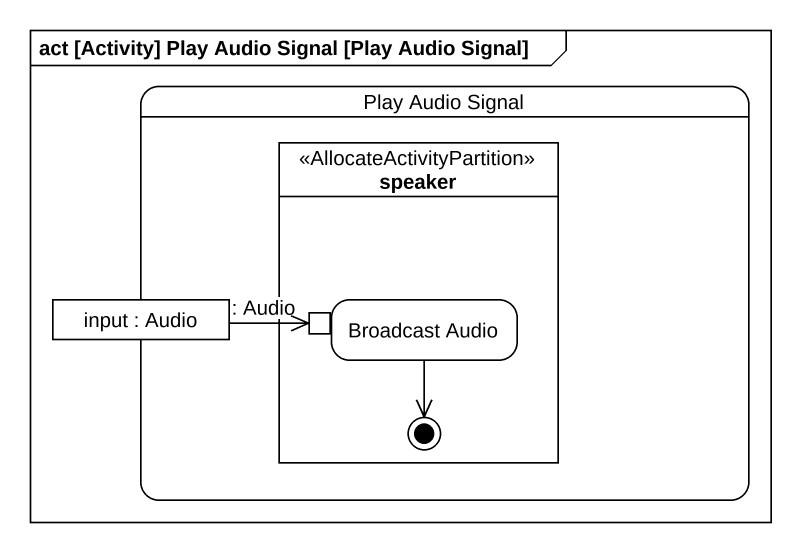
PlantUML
@startuml
mainframe act [Activity] Play Audio Signal [Play Audio Signal]
hide empty description
state "Play Audio Signal" as Play_Audio_Signal {
  state speaker <<AllocateActivityPartition>> {
    state "Broadcast Audio" as Broadcast_Audio {
      state ": Audio" as Audio <<inputPin>>
    }
    Broadcast_Audio --> [*]
  }
  state "input : Audio" as input <<object>>
}
input -right-> Audio
@enduml
